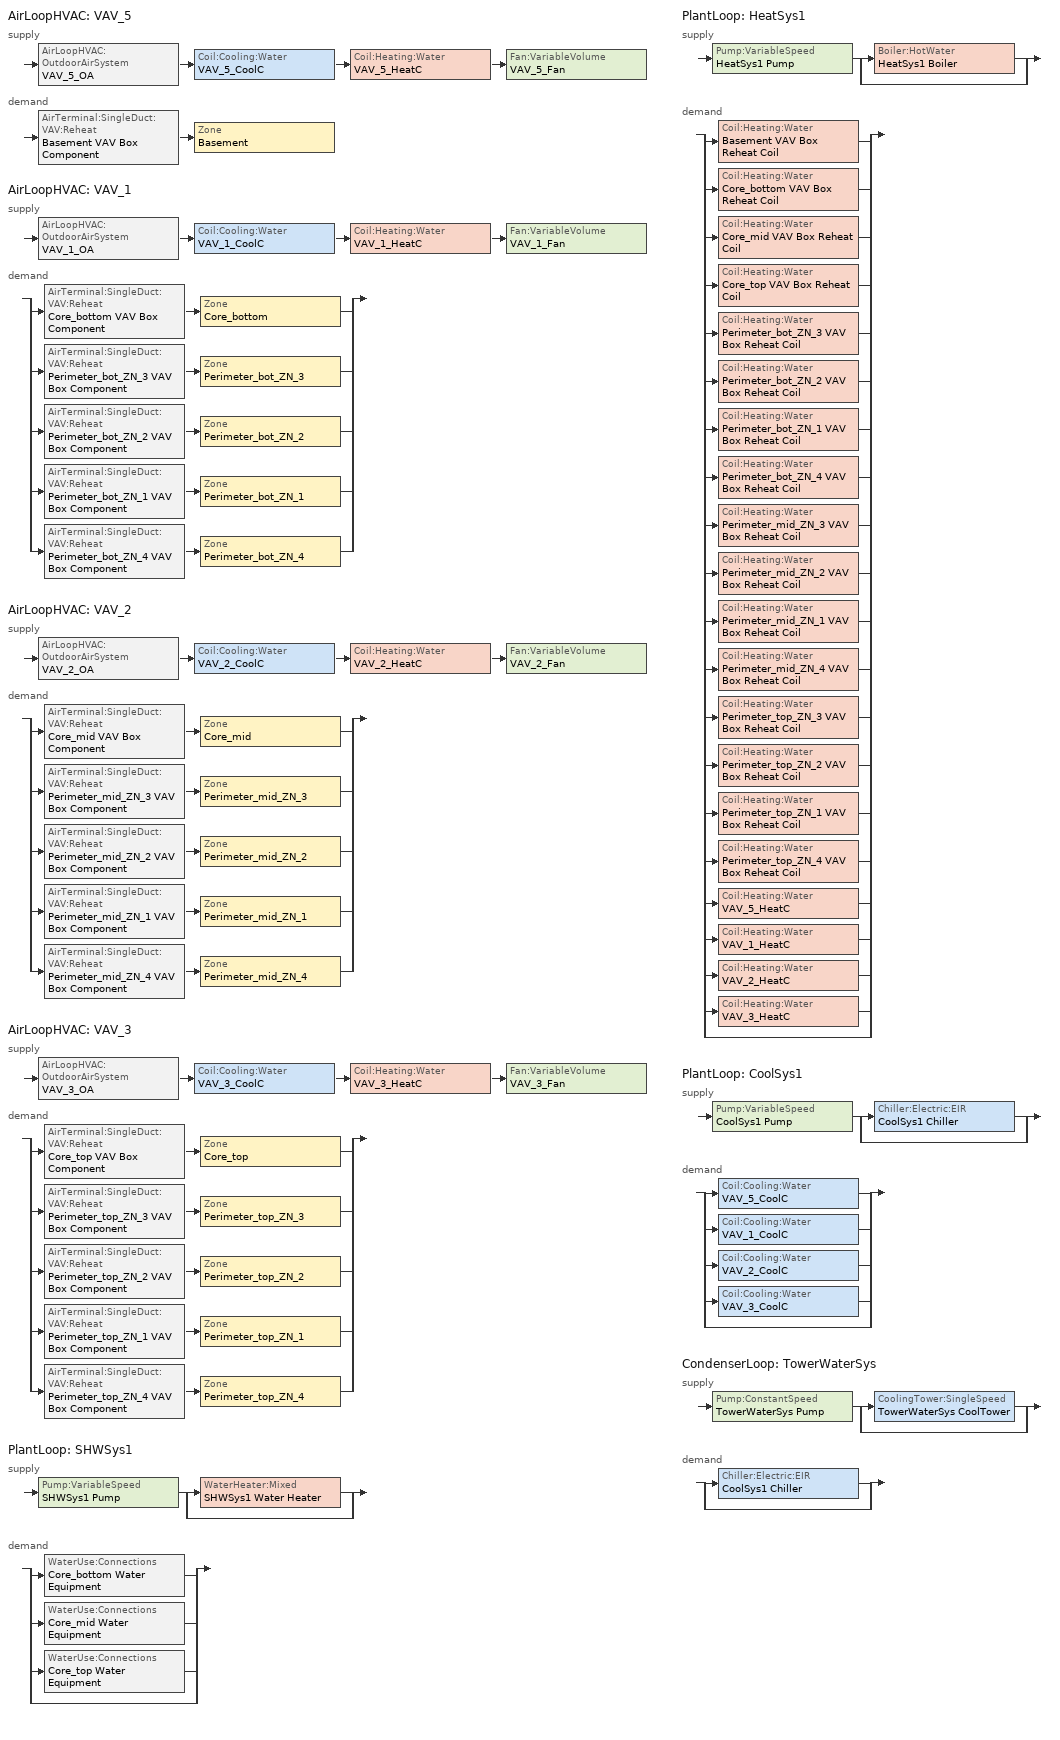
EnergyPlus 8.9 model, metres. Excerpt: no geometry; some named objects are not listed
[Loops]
AirLoopHVAC 'VAV_5'
 supply: AirLoopHVAC:OutdoorAirSystem 'VAV_5_OA' > Coil:Cooling:Water 'VAV_5_CoolC' > Coil:Heating:Water 'VAV_5_HeatC' > Fan:VariableVolume 'VAV_5_Fan'
 demand: AirTerminal:SingleDuct:VAV:Reheat 'Basement VAV Box Component' > Zone 'Basement'
AirLoopHVAC 'VAV_1'
 supply: AirLoopHVAC:OutdoorAirSystem 'VAV_1_OA' > Coil:Cooling:Water 'VAV_1_CoolC' > Coil:Heating:Water 'VAV_1_HeatC' > Fan:VariableVolume 'VAV_1_Fan'
 demand: split
  | AirTerminal:SingleDuct:VAV:Reheat 'Core_bottom VAV Box Component' > Zone 'Core_bottom'
  | AirTerminal:SingleDuct:VAV:Reheat 'Perimeter_bot_ZN_3 VAV Box Component' > Zone 'Perimeter_bot_ZN_3'
  | AirTerminal:SingleDuct:VAV:Reheat 'Perimeter_bot_ZN_2 VAV Box Component' > Zone 'Perimeter_bot_ZN_2'
  | AirTerminal:SingleDuct:VAV:Reheat 'Perimeter_bot_ZN_1 VAV Box Component' > Zone 'Perimeter_bot_ZN_1'
  | AirTerminal:SingleDuct:VAV:Reheat 'Perimeter_bot_ZN_4 VAV Box Component' > Zone 'Perimeter_bot_ZN_4'
AirLoopHVAC 'VAV_2'
 supply: AirLoopHVAC:OutdoorAirSystem 'VAV_2_OA' > Coil:Cooling:Water 'VAV_2_CoolC' > Coil:Heating:Water 'VAV_2_HeatC' > Fan:VariableVolume 'VAV_2_Fan'
 demand: split
  | AirTerminal:SingleDuct:VAV:Reheat 'Core_mid VAV Box Component' > Zone 'Core_mid'
  | AirTerminal:SingleDuct:VAV:Reheat 'Perimeter_mid_ZN_3 VAV Box Component' > Zone 'Perimeter_mid_ZN_3'
  | AirTerminal:SingleDuct:VAV:Reheat 'Perimeter_mid_ZN_2 VAV Box Component' > Zone 'Perimeter_mid_ZN_2'
  | AirTerminal:SingleDuct:VAV:Reheat 'Perimeter_mid_ZN_1 VAV Box Component' > Zone 'Perimeter_mid_ZN_1'
  | AirTerminal:SingleDuct:VAV:Reheat 'Perimeter_mid_ZN_4 VAV Box Component' > Zone 'Perimeter_mid_ZN_4'
AirLoopHVAC 'VAV_3'
 supply: AirLoopHVAC:OutdoorAirSystem 'VAV_3_OA' > Coil:Cooling:Water 'VAV_3_CoolC' > Coil:Heating:Water 'VAV_3_HeatC' > Fan:VariableVolume 'VAV_3_Fan'
 demand: split
  | AirTerminal:SingleDuct:VAV:Reheat 'Core_top VAV Box Component' > Zone 'Core_top'
  | AirTerminal:SingleDuct:VAV:Reheat 'Perimeter_top_ZN_3 VAV Box Component' > Zone 'Perimeter_top_ZN_3'
  | AirTerminal:SingleDuct:VAV:Reheat 'Perimeter_top_ZN_2 VAV Box Component' > Zone 'Perimeter_top_ZN_2'
  | AirTerminal:SingleDuct:VAV:Reheat 'Perimeter_top_ZN_1 VAV Box Component' > Zone 'Perimeter_top_ZN_1'
  | AirTerminal:SingleDuct:VAV:Reheat 'Perimeter_top_ZN_4 VAV Box Component' > Zone 'Perimeter_top_ZN_4'
PlantLoop 'SHWSys1'
 supply: Pump:VariableSpeed 'SHWSys1 Pump' > split
  | WaterHeater:Mixed 'SHWSys1 Water Heater'
  | bypass
 demand: split
  | WaterUse:Connections 'Core_bottom Water Equipment'
  | WaterUse:Connections 'Core_mid Water Equipment'
  | WaterUse:Connections 'Core_top Water Equipment'
  | bypass
PlantLoop 'HeatSys1'
 supply: Pump:VariableSpeed 'HeatSys1 Pump' > split
  | Boiler:HotWater 'HeatSys1 Boiler'
  | bypass
 demand: split
  | Coil:Heating:Water 'Basement VAV Box Reheat Coil'
  | Coil:Heating:Water 'Core_bottom VAV Box Reheat Coil'
  | Coil:Heating:Water 'Core_mid VAV Box Reheat Coil'
  | Coil:Heating:Water 'Core_top VAV Box Reheat Coil'
  | Coil:Heating:Water 'Perimeter_bot_ZN_3 VAV Box Reheat Coil'
  | Coil:Heating:Water 'Perimeter_bot_ZN_2 VAV Box Reheat Coil'
  | Coil:Heating:Water 'Perimeter_bot_ZN_1 VAV Box Reheat Coil'
  | Coil:Heating:Water 'Perimeter_bot_ZN_4 VAV Box Reheat Coil'
  | Coil:Heating:Water 'Perimeter_mid_ZN_3 VAV Box Reheat Coil'
  | Coil:Heating:Water 'Perimeter_mid_ZN_2 VAV Box Reheat Coil'
  | Coil:Heating:Water 'Perimeter_mid_ZN_1 VAV Box Reheat Coil'
  | Coil:Heating:Water 'Perimeter_mid_ZN_4 VAV Box Reheat Coil'
  | Coil:Heating:Water 'Perimeter_top_ZN_3 VAV Box Reheat Coil'
  | Coil:Heating:Water 'Perimeter_top_ZN_2 VAV Box Reheat Coil'
  | Coil:Heating:Water 'Perimeter_top_ZN_1 VAV Box Reheat Coil'
  | Coil:Heating:Water 'Perimeter_top_ZN_4 VAV Box Reheat Coil'
  | Coil:Heating:Water 'VAV_5_HeatC'
  | Coil:Heating:Water 'VAV_1_HeatC'
  | Coil:Heating:Water 'VAV_2_HeatC'
  | Coil:Heating:Water 'VAV_3_HeatC'
  | bypass
PlantLoop 'CoolSys1'
 supply: Pump:VariableSpeed 'CoolSys1 Pump' > split
  | Chiller:Electric:EIR 'CoolSys1 Chiller'
  | bypass
 demand: split
  | Coil:Cooling:Water 'VAV_5_CoolC'
  | Coil:Cooling:Water 'VAV_1_CoolC'
  | Coil:Cooling:Water 'VAV_2_CoolC'
  | Coil:Cooling:Water 'VAV_3_CoolC'
  | bypass
CondenserLoop 'TowerWaterSys'
 supply: Pump:ConstantSpeed 'TowerWaterSys Pump' > split
  | CoolingTower:SingleSpeed 'TowerWaterSys CoolTower'
  | bypass
 demand: split
  | Chiller:Electric:EIR 'CoolSys1 Chiller'
  | bypass
[DesignSpecification:OutdoorAir] Outdoor Air Method=Flow/Zone; Outdoor Air Flow per Zone Floor Area {m3/s-m2}=0
Name | Outdoor Air Flow per Zone {m3/s}
SZ DSOA Basement | 0.9585
SZ DSOA Core_bottom; SZ DSOA Core_mid; SZ DSOA Core_top | 1.3624
SZ DSOA Perimeter_bot_ZN_3; SZ DSOA Perimeter_bot_ZN_1; SZ DSOA Perimeter_mid_ZN_3; SZ DSOA Perimeter_mid_ZN_1; SZ DSOA Perimeter_top_ZN_3; SZ DSOA Perimeter_top_ZN_1 | 0.1686
SZ DSOA Perimeter_bot_ZN_2; SZ DSOA Perimeter_bot_ZN_4; SZ DSOA Perimeter_mid_ZN_2; SZ DSOA Perimeter_mid_ZN_4; SZ DSOA Perimeter_top_ZN_2; SZ DSOA Perimeter_top_ZN_4 | 0.1087
[Sizing:Zone] Zone Cooling Design Supply Air Temperature Input Method=SupplyAirTemperature; Zone Cooling Design Supply Air Temperature {C}=14; Zone Heating Design Supply Air Temperature Input Method=SupplyAirTemperature; Zone Heating Design Supply Air Temperature {C}=40; Zone Cooling Design Supply Air Humidity Ratio {kgWater/kgDryAir}=0.0085; Zone Heating Design Supply Air Humidity Ratio {kgWater/kgDryAir}=0.008; Zone Heating Sizing Factor=0; Zone Cooling Sizing Factor=0; Cooling Design Air Flow Method=DesignDayWithLimit; Cooling Minimum Air Flow {m3/s}=0; Cooling Minimum Air Flow Fraction=0; Heating Design Air Flow Method=DesignDay; Heating Design Air Flow Rate {m3/s}=0
Name | Design Specification Outdoor Air Object
Basement | SZ DSOA Basement
Core_bottom | SZ DSOA Core_bottom
Core_mid | SZ DSOA Core_mid
Core_top | SZ DSOA Core_top
Perimeter_bot_ZN_3 | SZ DSOA Perimeter_bot_ZN_3
Perimeter_bot_ZN_2 | SZ DSOA Perimeter_bot_ZN_2
Perimeter_bot_ZN_1 | SZ DSOA Perimeter_bot_ZN_1
Perimeter_bot_ZN_4 | SZ DSOA Perimeter_bot_ZN_4
Perimeter_mid_ZN_3 | SZ DSOA Perimeter_mid_ZN_3
Perimeter_mid_ZN_2 | SZ DSOA Perimeter_mid_ZN_2
Perimeter_mid_ZN_1 | SZ DSOA Perimeter_mid_ZN_1
Perimeter_mid_ZN_4 | SZ DSOA Perimeter_mid_ZN_4
Perimeter_top_ZN_3 | SZ DSOA Perimeter_top_ZN_3
Perimeter_top_ZN_2 | SZ DSOA Perimeter_top_ZN_2
Perimeter_top_ZN_1 | SZ DSOA Perimeter_top_ZN_1
Perimeter_top_ZN_4 | SZ DSOA Perimeter_top_ZN_4
[Sizing:System] Type of Load to Size On=Sensible; Design Outdoor Air Flow Rate {m3/s}=AUTOSIZE; Central Heating Maximum System Air Flow Ratio=0.3; Preheat Design Temperature {C}=7; Preheat Design Humidity Ratio {kgWater/kgDryAir}=0.008; Precool Design Temperature {C}=12.8; Precool Design Humidity Ratio {kgWater/kgDryAir}=0.008; Central Cooling Design Supply Air Temperature {C}=12.8; Central Heating Design Supply Air Temperature {C}=16.7; Type of Zone Sum to Use=NonCoincident; 100% Outdoor Air in Cooling=No; 100% Outdoor Air in Heating=No; Central Cooling Design Supply Air Humidity Ratio {kgWater/kgDryAir}=0.0085; Central Heating Design Supply Air Humidity Ratio {kgWater/kgDryAir}=0.008; Cooling Supply Air Flow Rate Method=DesignDay; Cooling Supply Air Flow Rate {m3/s}=0; Heating Supply Air Flow Rate Method=DesignDay; Heating Supply Air Flow Rate {m3/s}=0; System Outdoor Air Method=ZoneSum; Zone Maximum Outdoor Air Fraction=1; Cooling Design Capacity Method=CoolingDesignCapacity; Cooling Design Capacity {W}=autosize; Heating Design Capacity Method=HeatingDesignCapacity; Heating Design Capacity {W}=autosize; Central Cooling Capacity Control Method=VAV
VAV_5; VAV_1; VAV_2; VAV_3
[Sizing:Plant]
Name | Loop Type | Design Loop Exit Temperature {C} | Loop Design Temperature Difference {deltaC}
SHWSys1 | Heating | 60 | 5
HeatSys1 | Heating | 82 | 11
CoolSys1 | Cooling | 7.22 | 6.67
TowerWaterSys | CONDENSER | 29.4 | 5.6
[ZoneControl:Thermostat] Control Type Schedule=Dual Zone Control Type Sched
Name | Zone or ZoneList | Control 1
Basement Thermostat | Basement | Basement DualSPSched
Core_bottom Thermostat | Core_bottom | Core_bottom DualSPSched
Core_mid Thermostat | Core_mid | Core_mid DualSPSched
Core_top Thermostat | Core_top | Core_top DualSPSched
Perimeter_bot_ZN_3 Thermostat | Perimeter_bot_ZN_3 | Perimeter_bot_ZN_3 DualSPSched
Perimeter_bot_ZN_2 Thermostat | Perimeter_bot_ZN_2 | Perimeter_bot_ZN_2 DualSPSched
Perimeter_bot_ZN_1 Thermostat | Perimeter_bot_ZN_1 | Perimeter_bot_ZN_1 DualSPSched
Perimeter_bot_ZN_4 Thermostat | Perimeter_bot_ZN_4 | Perimeter_bot_ZN_4 DualSPSched
Perimeter_mid_ZN_3 Thermostat | Perimeter_mid_ZN_3 | Perimeter_mid_ZN_3 DualSPSched
Perimeter_mid_ZN_2 Thermostat | Perimeter_mid_ZN_2 | Perimeter_mid_ZN_2 DualSPSched
Perimeter_mid_ZN_1 Thermostat | Perimeter_mid_ZN_1 | Perimeter_mid_ZN_1 DualSPSched
Perimeter_mid_ZN_4 Thermostat | Perimeter_mid_ZN_4 | Perimeter_mid_ZN_4 DualSPSched
Perimeter_top_ZN_3 Thermostat | Perimeter_top_ZN_3 | Perimeter_top_ZN_3 DualSPSched
Perimeter_top_ZN_2 Thermostat | Perimeter_top_ZN_2 | Perimeter_top_ZN_2 DualSPSched
Perimeter_top_ZN_1 Thermostat | Perimeter_top_ZN_1 | Perimeter_top_ZN_1 DualSPSched
Perimeter_top_ZN_4 Thermostat | Perimeter_top_ZN_4 | Perimeter_top_ZN_4 DualSPSched
[ThermostatSetpoint:DualSetpoint] Heating Setpoint Temperature Schedule=HtgSetP_Sch; Cooling Setpoint Temperature Schedule=ClgSetP_Sch
Basement DualSPSched; Core_bottom DualSPSched; Core_mid DualSPSched; Core_top DualSPSched; Perimeter_bot_ZN_3 DualSPSched; Perimeter_bot_ZN_2 DualSPSched; Perimeter_bot_ZN_1 DualSPSched; Perimeter_bot_ZN_4 DualSPSched; Perimeter_mid_ZN_3 DualSPSched; Perimeter_mid_ZN_2 DualSPSched; Perimeter_mid_ZN_1 DualSPSched; Perimeter_mid_ZN_4 DualSPSched; Perimeter_top_ZN_3 DualSPSched; Perimeter_top_ZN_2 DualSPSched; Perimeter_top_ZN_1 DualSPSched; Perimeter_top_ZN_4 DualSPSched
[AirTerminal:SingleDuct:VAV:Reheat] Availability Schedule=ALWAYS_ON; Maximum Air Flow Rate {m3/s}=AUTOSIZE; Zone Minimum Air Flow Input Method=Constant; Constant Minimum Air Flow Fraction=0.3; Maximum Hot Water or Steam Flow Rate {m3/s}=AUTOSIZE; Minimum Hot Water or Steam Flow Rate {m3/s}=0; Convergence Tolerance=0.001; Damper Heating Action=Normal; Maximum Flow per Zone Floor Area During Reheat {m3/s-m2}=AUTOCALCULATE; Maximum Flow Fraction During Reheat=AUTOCALCULATE
Name | Reheat Coil
Basement VAV Box Component | Basement VAV Box Reheat Coil
Core_bottom VAV Box Component | Core_bottom VAV Box Reheat Coil
Core_mid VAV Box Component | Core_mid VAV Box Reheat Coil
Core_top VAV Box Component | Core_top VAV Box Reheat Coil
Perimeter_bot_ZN_3 VAV Box Component | Perimeter_bot_ZN_3 VAV Box Reheat Coil
Perimeter_bot_ZN_2 VAV Box Component | Perimeter_bot_ZN_2 VAV Box Reheat Coil
Perimeter_bot_ZN_1 VAV Box Component | Perimeter_bot_ZN_1 VAV Box Reheat Coil
Perimeter_bot_ZN_4 VAV Box Component | Perimeter_bot_ZN_4 VAV Box Reheat Coil
Perimeter_mid_ZN_3 VAV Box Component | Perimeter_mid_ZN_3 VAV Box Reheat Coil
Perimeter_mid_ZN_2 VAV Box Component | Perimeter_mid_ZN_2 VAV Box Reheat Coil
Perimeter_mid_ZN_1 VAV Box Component | Perimeter_mid_ZN_1 VAV Box Reheat Coil
Perimeter_mid_ZN_4 VAV Box Component | Perimeter_mid_ZN_4 VAV Box Reheat Coil
Perimeter_top_ZN_3 VAV Box Component | Perimeter_top_ZN_3 VAV Box Reheat Coil
Perimeter_top_ZN_2 VAV Box Component | Perimeter_top_ZN_2 VAV Box Reheat Coil
Perimeter_top_ZN_1 VAV Box Component | Perimeter_top_ZN_1 VAV Box Reheat Coil
Perimeter_top_ZN_4 VAV Box Component | Perimeter_top_ZN_4 VAV Box Reheat Coil
[Zone equipment]
Basement: Basement VAV Box Component
Core_bottom: Core_bottom VAV Box Component
Core_mid: Core_mid VAV Box Component
Core_top: Core_top VAV Box Component
Perimeter_bot_ZN_3: Perimeter_bot_ZN_3 VAV Box Component
Perimeter_bot_ZN_2: Perimeter_bot_ZN_2 VAV Box Component
Perimeter_bot_ZN_1: Perimeter_bot_ZN_1 VAV Box Component
Perimeter_bot_ZN_4: Perimeter_bot_ZN_4 VAV Box Component
Perimeter_mid_ZN_3: Perimeter_mid_ZN_3 VAV Box Component
Perimeter_mid_ZN_2: Perimeter_mid_ZN_2 VAV Box Component
Perimeter_mid_ZN_1: Perimeter_mid_ZN_1 VAV Box Component
Perimeter_mid_ZN_4: Perimeter_mid_ZN_4 VAV Box Component
Perimeter_top_ZN_3: Perimeter_top_ZN_3 VAV Box Component
Perimeter_top_ZN_2: Perimeter_top_ZN_2 VAV Box Component
Perimeter_top_ZN_1: Perimeter_top_ZN_1 VAV Box Component
Perimeter_top_ZN_4: Perimeter_top_ZN_4 VAV Box Component
[Fan:VariableVolume] Availability Schedule=HVACOperationSchd; Fan Total Efficiency=0.210943; Pressure Rise {Pa}=500; Maximum Flow Rate {m3/s}=AUTOSIZE; Fan Power Minimum Flow Rate Input Method=FixedFlowRate; Fan Power Minimum Air Flow Rate {m3/s}=0; Motor Efficiency=0.95; Motor In Airstream Fraction=1; Fan Power Coefficient 1=0.0407599; Fan Power Coefficient 2=0.088045; Fan Power Coefficient 3=-0.0729261; Fan Power Coefficient 4=0.94374; Fan Power Coefficient 5=0
VAV_5_Fan; VAV_1_Fan; VAV_2_Fan; VAV_3_Fan
[Coil:Cooling:Water] Availability Schedule=ALWAYS_ON; Design Water Flow Rate {m3/s}=AUTOSIZE; Design Air Flow Rate {m3/s}=AUTOSIZE; Design Inlet Water Temperature {C}=AUTOSIZE; Design Inlet Air Temperature {C}=AUTOSIZE; Design Outlet Air Temperature {C}=AUTOSIZE; Design Inlet Air Humidity Ratio {kgWater/kgDryAir}=AUTOSIZE; Design Outlet Air Humidity Ratio {kgWater/kgDryAir}=AUTOSIZE; Type of Analysis=SimpleAnalysis; Heat Exchanger Configuration=CrossFlow
VAV_5_CoolC; VAV_1_CoolC; VAV_2_CoolC; VAV_3_CoolC
[Coil:Heating:Water] Availability Schedule=ALWAYS_ON; U-Factor Times Area Value {W/K}=AUTOSIZE; Maximum Water Flow Rate {m3/s}=AUTOSIZE; Performance Input Method=UFactorTimesAreaAndDesignWaterFlowRate; Rated Capacity {W}=AUTOSIZE; Rated Inlet Water Temperature {C}=82.2; Rated Inlet Air Temperature {C}=16.6; Rated Outlet Water Temperature {C}=71.1; Rated Outlet Air Temperature {C}=32.2
Basement VAV Box Reheat Coil; Core_bottom VAV Box Reheat Coil; Core_mid VAV Box Reheat Coil; Core_top VAV Box Reheat Coil; Perimeter_bot_ZN_3 VAV Box Reheat Coil; Perimeter_bot_ZN_2 VAV Box Reheat Coil; Perimeter_bot_ZN_1 VAV Box Reheat Coil; Perimeter_bot_ZN_4 VAV Box Reheat Coil; Perimeter_mid_ZN_3 VAV Box Reheat Coil; Perimeter_mid_ZN_2 VAV Box Reheat Coil; Perimeter_mid_ZN_1 VAV Box Reheat Coil; Perimeter_mid_ZN_4 VAV Box Reheat Coil; Perimeter_top_ZN_3 VAV Box Reheat Coil; Perimeter_top_ZN_2 VAV Box Reheat Coil; Perimeter_top_ZN_1 VAV Box Reheat Coil; Perimeter_top_ZN_4 VAV Box Reheat Coil; VAV_5_HeatC; VAV_1_HeatC; VAV_2_HeatC; VAV_3_HeatC
[Controller:WaterCoil] Control Variable=Temperature; Actuator Variable=Flow; Maximum Actuated Flow {m3/s}=AUTOSIZE; Minimum Actuated Flow {m3/s}=0
Name | Action | Controller Convergence Tolerance {deltaC}
VAV_5_CoolC_Controller; VAV_1_CoolC_Controller; VAV_2_CoolC_Controller; VAV_3_CoolC_Controller | Reverse
VAV_5_HeatC_Controller; VAV_1_HeatC_Controller; VAV_2_HeatC_Controller; VAV_3_HeatC_Controller | Normal | 0.0001
[Controller:OutdoorAir] Minimum Outdoor Air Flow Rate {m3/s}=AUTOSIZE; Maximum Outdoor Air Flow Rate {m3/s}=AUTOSIZE; Economizer Control Type=DifferentialDryBulb; Economizer Control Action Type=ModulateFlow; Economizer Maximum Limit Dry-Bulb Temperature {C}=28; Economizer Maximum Limit Enthalpy {J/kg}=64000; Economizer Minimum Limit Dry-Bulb Temperature {C}=0; Lockout Type=NoLockout; Minimum Limit Type=FixedMinimum; Minimum Outdoor Air Schedule=MinOA_MotorizedDamper_Sched
VAV_5_OA_Controller; VAV_1_OA_Controller; VAV_2_OA_Controller; VAV_3_OA_Controller
[AirLoopHVAC] Design Supply Air Flow Rate {m3/s}=AUTOSIZE
VAV_5; VAV_1; VAV_2; VAV_3
[Pump:VariableSpeed] Design Maximum Flow Rate {m3/s}=AUTOSIZE; Design Pump Head {Pa}=179352; Design Power Consumption {W}=AUTOSIZE; Fraction of Motor Inefficiencies to Fluid Stream=0; Coefficient 1 of the Part Load Performance Curve=0; Coefficient 2 of the Part Load Performance Curve=1; Coefficient 3 of the Part Load Performance Curve=0; Coefficient 4 of the Part Load Performance Curve=0; Design Minimum Flow Rate {m3/s}=0; Pump Control Type=Intermittent
Name | Motor Efficiency
SHWSys1 Pump | 0.85
HeatSys1 Pump | 0.875
CoolSys1 Pump | 0.9
[Pump:ConstantSpeed]
TowerWaterSys Pump: Design Flow Rate {m3/s}=AUTOSIZE; Design Pump Head {Pa}=179352; Design Power Consumption {W}=AUTOSIZE; Motor Efficiency=0.87; Fraction of Motor Inefficiencies to Fluid Stream=0; Pump Control Type=Intermittent
[Boiler:HotWater]
HeatSys1 Boiler: Fuel Type=NATURALGAS; Nominal Capacity {W}=AUTOSIZE; Nominal Thermal Efficiency=0.8; Efficiency Curve Temperature Evaluation Variable=LeavingBoiler; Design Water Outlet Temperature {C}=81; Design Water Flow Rate {m3/s}=AUTOSIZE; Minimum Part Load Ratio=0; Maximum Part Load Ratio=1.2; Optimum Part Load Ratio=1; Water Outlet Upper Temperature Limit {C}=95; Boiler Flow Mode=LeavingSetpointModulated; Parasitic Electric Load {W}=0; Sizing Factor=1
[Chiller:Electric:EIR]
CoolSys1 Chiller: Reference Capacity {W}=AUTOSIZE; Reference COP {W/W}=5.5; Reference Leaving Chilled Water Temperature {C}=6.67; Reference Entering Condenser Fluid Temperature {C}=29.4; Reference Chilled Water Flow Rate {m3/s}=AutoSize; Reference Condenser Fluid Flow Rate {m3/s}=AutoSize; Cooling Capacity Function of Temperature Curve=ChillerCentCapFT; Electric Input to Cooling Output Ratio Function of Temperature Curve=ChillerCentEIRFT; Electric Input to Cooling Output Ratio Function of Part Load Ratio Curve=ChillerCentEIRPLR; Minimum Part Load Ratio=0.15; Maximum Part Load Ratio=1; Optimum Part Load Ratio=1; Minimum Unloading Ratio=0.25; Condenser Type=WaterCooled; Condenser Fan Power Ratio {W/W}=0; Leaving Chilled Water Lower Temperature Limit {C}=2; Chiller Flow Mode=NotModulated; Design Heat Recovery Water Flow Rate {m3/s}=0; Sizing Factor=1
[CoolingTower:SingleSpeed]
TowerWaterSys CoolTower: Design Water Flow Rate {m3/s}=AUTOSIZE; Design Air Flow Rate {m3/s}=AUTOSIZE; Design Fan Power {W}=AUTOSIZE; Design U-Factor Times Area Value {W/K}=AUTOSIZE; Free Convection Air Flow Rate {m3/s}=autocalculate; Free Convection U-Factor Times Area Value {W/K}=autocalculate; Performance Input Method=UFactorTimesAreaAndDesignWaterFlowRate; Evaporation Loss Mode=SaturatedExit; Drift Loss Percent {percent}=0.008; Blowdown Calculation Mode=ConcentrationRatio; Blowdown Concentration Ratio=3; Capacity Control=FanCycling; Number of Cells=1
[WaterHeater:Mixed]
SHWSys1 Water Heater: Tank Volume {m3}=0.7571; Setpoint Temperature Schedule=SHWSys1 Water Heater Setpoint Temperature Schedule Name; Deadband Temperature Difference {deltaC}=2; Maximum Temperature Limit {C}=82.2222; Heater Control Type=Cycle; Heater Maximum Capacity {W}=845000; Heater Fuel Type=NATURALGAS; Heater Thermal Efficiency=0.8; Off Cycle Parasitic Fuel Consumption Rate {W}=20; Off Cycle Parasitic Fuel Type=NATURALGAS; Off Cycle Parasitic Heat Fraction to Tank=0.8; On Cycle Parasitic Fuel Type=NATURALGAS; Ambient Temperature Indicator=SCHEDULE; Ambient Temperature Schedule=SHWSys1 Water Heater Ambient Temperature Schedule Name; Off Cycle Loss Coefficient to Ambient Temperature {W/K}=6; On Cycle Loss Coefficient to Ambient Temperature {W/K}=6; Use Side Effectiveness=1; Source Side Effectiveness=1; Use Side Design Flow Rate {m3/s}=AUTOSIZE; Source Side Design Flow Rate {m3/s}=AUTOSIZE; Indirect Water Heating Recovery Time {hr}=1.5
[PlantLoop] Fluid Type=Water; Maximum Loop Flow Rate {m3/s}=AUTOSIZE; Minimum Loop Flow Rate {m3/s}=0; Plant Loop Volume {m3}=AUTOSIZE; Load Distribution Scheme=Optimal
Name | Plant Equipment Operation Scheme | Maximum Loop Temperature {C} | Minimum Loop Temperature {C}
SHWSys1 | SHWSys1 Loop Operation Scheme List | 60 | 10
HeatSys1 | HeatSys1 Loop Operation Scheme List | 100 | 10
CoolSys1 | CoolSys1 Loop Operation Scheme List | 98 | 1
[CondenserLoop]
TowerWaterSys: Fluid Type=Water; Condenser Equipment Operation Scheme=TowerWaterSys Loop Operation Scheme List; Maximum Loop Temperature {C}=80; Minimum Loop Temperature {C}=5; Maximum Loop Flow Rate {m3/s}=AUTOSIZE; Minimum Loop Flow Rate {m3/s}=0; Condenser Loop Volume {m3}=AUTOSIZE; Load Distribution Scheme=SequentialLoad
[PlantEquipmentList]
SHWSys1 Equipment List: SHWSys1 Water Heater
HeatSys1 Equipment List: HeatSys1 Boiler
CoolSys1 Equipment List: CoolSys1 Chiller
[CondenserEquipmentList]
TowerWaterSys Equipment List: TowerWaterSys CoolTower
[PlantEquipmentOperation:CoolingLoad] Load Range 1 Lower Limit {W}=0
Name | Load Range 1 Upper Limit {W} | Range 1 Equipment List
CoolSys1 Operation Scheme | 100000000000000 | CoolSys1 Equipment List
TowerWaterSys Operation Scheme | 1000000000000 | TowerWaterSys Equipment List
[PlantEquipmentOperation:HeatingLoad] Load Range 1 Lower Limit {W}=0; Load Range 1 Upper Limit {W}=1000000000000000
Name | Range 1 Equipment List
SHWSys1 Operation Scheme | SHWSys1 Equipment List
HeatSys1 Operation Scheme | HeatSys1 Equipment List
[PlantEquipmentOperationSchemes] Control Scheme 1 Schedule=PlantOnSched
Name | Control Scheme 1
SHWSys1 Loop Operation Scheme List | SHWSys1 Operation Scheme
HeatSys1 Loop Operation Scheme List | HeatSys1 Operation Scheme
CoolSys1 Loop Operation Scheme List | CoolSys1 Operation Scheme
[CondenserEquipmentOperationSchemes]
TowerWaterSys Loop Operation Scheme List: Control Scheme 1=TowerWaterSys Operation Scheme; Control Scheme 1 Schedule=PlantOnSched
[EnergyManagementSystem:Sensor]
Name | Output:Variable or Output:Meter Index Key | Output:Variable or Output:Meter
T_VAV5FanIn | VAV_5_HeatC-VAV_5_FanNode | System Node Temperature
T_VAV5FanOut | VAV_5 Supply Equipment Outlet Node | System Node Temperature
TzoneVAV5 | Basement | Zone Mean Air Temperature
T_VAV1FanIn | VAV_1_HeatC-VAV_1_FanNode | System Node Temperature
T_VAV1FanOut | VAV_1 Supply Equipment Outlet Node | System Node Temperature
TzoneVAV1_1 | Core_bottom | Zone Mean Air Temperature
TzoneVAV1_2 | Perimeter_bot_ZN_3 | Zone Mean Air Temperature
TzoneVAV1_3 | Perimeter_bot_ZN_2 | Zone Mean Air Temperature
TzoneVAV1_4 | Perimeter_bot_ZN_1 | Zone Mean Air Temperature
TzoneVAV1_5 | Perimeter_bot_ZN_4 | Zone Mean Air Temperature
T_VAV2FanIn | VAV_2_HeatC-VAV_2_FanNode | System Node Temperature
T_VAV2FanOut | VAV_2 Supply Equipment Outlet Node | System Node Temperature
TzoneVAV2_1 | Core_mid | Zone Mean Air Temperature
TzoneVAV2_2 | Perimeter_mid_ZN_3 | Zone Mean Air Temperature
TzoneVAV2_3 | Perimeter_mid_ZN_2 | Zone Mean Air Temperature
TzoneVAV2_4 | Perimeter_mid_ZN_1 | Zone Mean Air Temperature
TzoneVAV2_5 | Perimeter_mid_ZN_4 | Zone Mean Air Temperature
T_VAV3FanIn | VAV_3_HeatC-VAV_3_FanNode | System Node Temperature
T_VAV3FanOut | VAV_3 Supply Equipment Outlet Node | System Node Temperature
TzoneVAV3_1 | Core_top | Zone Mean Air Temperature
TzoneVAV3_2 | Perimeter_top_ZN_3 | Zone Mean Air Temperature
TzoneVAV3_3 | Perimeter_top_ZN_2 | Zone Mean Air Temperature
TzoneVAV3_4 | Perimeter_top_ZN_1 | Zone Mean Air Temperature
TzoneVAV3_5 | Perimeter_top_ZN_4 | Zone Mean Air Temperature
[EnergyManagementSystem:Actuator]
Name | Actuated Component Unique | Actuated Component Type | Actuated Component Control Type
VAV_5_SAT_setpoint; VAV_1_CoolC_Setpoint | VAV_1_CoolC-VAV_1_HeatCNode | System Node Setpoint | Temperature Setpoint
VAV_5_CoolC_Setpoint | VAV_5_CoolC-VAV_5_HeatCNode | System Node Setpoint | Temperature Setpoint
VAV_5_HeatC_Setpoint | VAV_5_HeatC-VAV_5_FanNode | System Node Setpoint | Temperature Setpoint
VAV_5_NightCycleStatus | VAV_5 | AirLoopHVAC | Availability Status
VAV_5_OA_Setpoint | VAV_5_OA-VAV_5_CoolCNode | System Node Setpoint | Temperature Setpoint
VAV_1_SAT_setpoint | VAV_1 Supply Equipment Outlet Node | System Node Setpoint | Temperature Setpoint
VAV_1_HeatC_Setpoint | VAV_1_HeatC-VAV_1_FanNode | System Node Setpoint | Temperature Setpoint
VAV_1_NightCycleStatus | VAV_1 | AirLoopHVAC | Availability Status
VAV_1_OA_Setpoint | VAV_1_OA-VAV_1_CoolCNode | System Node Setpoint | Temperature Setpoint
VAV_2_SAT_setpoint; VAV_2_CoolC_Setpoint | VAV_2_CoolC-VAV_2_HeatCNode | System Node Setpoint | Temperature Setpoint
VAV_2_HeatC_Setpoint | VAV_2_HeatC-VAV_2_FanNode | System Node Setpoint | Temperature Setpoint
VAV_2_NightCycleStatus | VAV_2 | AirLoopHVAC | Availability Status
VAV_2_OA_Setpoint | VAV_2_OA-VAV_2_CoolCNode | System Node Setpoint | Temperature Setpoint
VAV_3_SAT_setpoint; VAV_3_CoolC_Setpoint | VAV_3_CoolC-VAV_3_HeatCNode | System Node Setpoint | Temperature Setpoint
VAV_3_HeatC_Setpoint | VAV_3_HeatC-VAV_3_FanNode | System Node Setpoint | Temperature Setpoint
VAV_3_NightCycleStatus | VAV_3 | AirLoopHVAC | Availability Status
VAV_3_OA_Setpoint | VAV_3_OA-VAV_3_CoolCNode | System Node Setpoint | Temperature Setpoint
SHWSys1_Loop_Setpoint | SHWSys1 Supply Outlet Node | System Node Setpoint | Temperature Setpoint
HeatSys1_Loop_Setpoint | HeatSys1 Supply Outlet Node | System Node Setpoint | Temperature Setpoint
HeatSys1_Boiler_Setpoint | HeatSys1 Supply Equipment Outlet Node | System Node Setpoint | Temperature Setpoint
CoolSys1_Loop_Setpoint | CoolSys1 Supply Outlet Node | System Node Setpoint | Temperature Setpoint
[SetpointManager:Scheduled]
HeatSys1 Loop Setpoint Manager: Control Variable=Temperature; Schedule=HW-Loop-Temp-Schedule; Setpoint Node or NodeList=HeatSys1 Supply Outlet Node
[SetpointManager:FollowOutdoorAirTemperature]
TowerWaterSys: Control Variable=Temperature; Reference Temperature Type=OutdoorAirWetBulb; Offset Temperature Difference {deltaC}=0; Maximum Setpoint Temperature {C}=80; Minimum Setpoint Temperature {C}=5; Setpoint Node or NodeList=TowerWaterSys Supply Outlet Node
[WaterUse:Equipment] Peak Flow Rate {m3/s}=2.23972e-05; Flow Rate Fraction Schedule=BLDG_SWH_SCH
Name | Target Temperature Schedule | Hot Water Supply Temperature Schedule | Zone | Sensible Fraction Schedule | Latent Fraction Schedule
Core_bottom Water Equipment | Core_bottom Water Equipment Temp Sched | Core_bottom Water Equipment Hot Supply Temp Sched | Core_bottom | Core_bottom Water Equipment Sensible fract sched | Core_bottom Water Equipment Latent fract sched
Core_mid Water Equipment | Core_mid Water Equipment Temp Sched | Core_mid Water Equipment Hot Supply Temp Sched | Core_mid | Core_mid Water Equipment Sensible fract sched | Core_mid Water Equipment Latent fract sched
Core_top Water Equipment | Core_top Water Equipment Temp Sched | Core_top Water Equipment Hot Supply Temp Sched | Core_top | Core_top Water Equipment Sensible fract sched | Core_top Water Equipment Latent fract sched
[WaterUse:Connections]
Name | Water Use Equipment 1
Core_bottom Water Equipment | Core_bottom Water Equipment
Core_mid Water Equipment | Core_mid Water Equipment
Core_top Water Equipment | Core_top Water Equipment
[ComponentCost:LineItem]
Name | Line Item Type | Item | Cost per Each {$} | Quantity | Cost per Unit of Output Capacity {$/kW}
People:Basement | General | Basement | 1 | 95.8476
LIGHTING EQUIP:Basement | Lights | Basement |  |  | 1
ElectricEquipment:Basement:PlugMisc | General | Basement | 1 | 17.2454
People:Core_bottom | General | Core_bottom | 1 | 136.239
LIGHTING EQUIP:Core_bottom | Lights | Core_bottom |  |  | 1
ElectricEquipment:Core_bottom:PlugMisc | General | Core_bottom | 1 | 20.4358
People:Core_mid | General | Core_mid | 1 | 1362.39
LIGHTING EQUIP:Core_mid | Lights | Core_mid |  |  | 1
ElectricEquipment:Core_mid:PlugMisc | General | Core_mid | 1 | 204.3585
Infiltration:Core_top | General | Core_top | 1 | 0.7721
People:Core_top | General | Core_top | 1 | 136.239
LIGHTING EQUIP:Core_top | Lights | Core_top |  |  | 1
ElectricEquipment:Core_top:Elevators | General | Core_top | 1 | 240.7403
Infiltration:Perimeter_bot_ZN_3 | General | Perimeter_bot_ZN_3 | 1 | 0.0597
People:Perimeter_bot_ZN_3 | General | Perimeter_bot_ZN_3 | 1 | 16.8616
LIGHTING EQUIP:Perimeter_bot_ZN_3 | Lights | Perimeter_bot_ZN_3 |  |  | 1
ElectricEquipment:Perimeter_bot_ZN_3:PlugMisc | General | Perimeter_bot_ZN_3 | 1 | 2.5292
Infiltration:Perimeter_bot_ZN_2 | General | Perimeter_bot_ZN_2 | 1 | 0.04
People:Perimeter_bot_ZN_2 | General | Perimeter_bot_ZN_2 | 1 | 10.8663
LIGHTING EQUIP:Perimeter_bot_ZN_2 | Lights | Perimeter_bot_ZN_2 |  |  | 1
ElectricEquipment:Perimeter_bot_ZN_2:PlugMisc | General | Perimeter_bot_ZN_2 | 1 | 1.6299
Infiltration:Perimeter_bot_ZN_1 | General | Perimeter_bot_ZN_1 | 1 | 0.0597
People:Perimeter_bot_ZN_1 | General | Perimeter_bot_ZN_1 | 1 | 16.862
LIGHTING EQUIP:Perimeter_bot_ZN_1 | Lights | Perimeter_bot_ZN_1 |  |  | 1
ElectricEquipment:Perimeter_bot_ZN_1:PlugMisc | General | Perimeter_bot_ZN_1 | 1 | 2.5293
Infiltration:Perimeter_bot_ZN_4 | General | Perimeter_bot_ZN_4 | 1 | 0.04
People:Perimeter_bot_ZN_4 | General | Perimeter_bot_ZN_4 | 1 | 10.8663
LIGHTING EQUIP:Perimeter_bot_ZN_4 | Lights | Perimeter_bot_ZN_4 |  |  | 1
ElectricEquipment:Perimeter_bot_ZN_4:PlugMisc | General | Perimeter_bot_ZN_4 | 1 | 1.6299
Infiltration:Perimeter_mid_ZN_3 | General | Perimeter_mid_ZN_3 | 1 | 0.5972
People:Perimeter_mid_ZN_3 | General | Perimeter_mid_ZN_3 | 1 | 168.6161
LIGHTING EQUIP:Perimeter_mid_ZN_3 | Lights | Perimeter_mid_ZN_3 |  |  | 1
ElectricEquipment:Perimeter_mid_ZN_3:PlugMisc | General | Perimeter_mid_ZN_3 | 1 | 25.2924
Infiltration:Perimeter_mid_ZN_2 | General | Perimeter_mid_ZN_2 | 1 | 0.4003
People:Perimeter_mid_ZN_2 | General | Perimeter_mid_ZN_2 | 1 | 108.6626
LIGHTING EQUIP:Perimeter_mid_ZN_2 | Lights | Perimeter_mid_ZN_2 |  |  | 1
ElectricEquipment:Perimeter_mid_ZN_2:PlugMisc | General | Perimeter_mid_ZN_2 | 1 | 16.2994
Infiltration:Perimeter_mid_ZN_1 | General | Perimeter_mid_ZN_1 | 1 | 0.5972
People:Perimeter_mid_ZN_1 | General | Perimeter_mid_ZN_1 | 1 | 168.6198
LIGHTING EQUIP:Perimeter_mid_ZN_1 | Lights | Perimeter_mid_ZN_1 |  |  | 1
ElectricEquipment:Perimeter_mid_ZN_1:PlugMisc | General | Perimeter_mid_ZN_1 | 1 | 25.293
Infiltration:Perimeter_mid_ZN_4 | General | Perimeter_mid_ZN_4 | 1 | 0.4003
People:Perimeter_mid_ZN_4 | General | Perimeter_mid_ZN_4 | 1 | 108.6626
LIGHTING EQUIP:Perimeter_mid_ZN_4 | Lights | Perimeter_mid_ZN_4 |  |  | 1
ElectricEquipment:Perimeter_mid_ZN_4:PlugMisc | General | Perimeter_mid_ZN_4 | 1 | 16.2994
Infiltration:Perimeter_top_ZN_3 | General | Perimeter_top_ZN_3 | 1 | 0.1553
People:Perimeter_top_ZN_3 | General | Perimeter_top_ZN_3 | 1 | 16.8616
LIGHTING EQUIP:Perimeter_top_ZN_3 | Lights | Perimeter_top_ZN_3 |  |  | 1
ElectricEquipment:Perimeter_top_ZN_3:PlugMisc | General | Perimeter_top_ZN_3 | 1 | 2.5292
Infiltration:Perimeter_top_ZN_2 | General | Perimeter_top_ZN_2 | 1 | 0.1016
People:Perimeter_top_ZN_2 | General | Perimeter_top_ZN_2 | 1 | 10.8663
LIGHTING EQUIP:Perimeter_top_ZN_2 | Lights | Perimeter_top_ZN_2 |  |  | 1
ElectricEquipment:Perimeter_top_ZN_2:PlugMisc | General | Perimeter_top_ZN_2 | 1 | 1.6299
Infiltration:Perimeter_top_ZN_1 | General | Perimeter_top_ZN_1 | 1 | 0.1553
People:Perimeter_top_ZN_1 | General | Perimeter_top_ZN_1 | 1 | 16.862
LIGHTING EQUIP:Perimeter_top_ZN_1 | Lights | Perimeter_top_ZN_1 |  |  | 1
ElectricEquipment:Perimeter_top_ZN_1:PlugMisc | General | Perimeter_top_ZN_1 | 1 | 2.5293
Infiltration:Perimeter_top_ZN_4 | General | Perimeter_top_ZN_4 | 1 | 0.1016
People:Perimeter_top_ZN_4 | General | Perimeter_top_ZN_4 | 1 | 10.8663
LIGHTING EQUIP:Perimeter_top_ZN_4 | Lights | Perimeter_top_ZN_4 |  |  | 1
ElectricEquipment:Perimeter_top_ZN_4:PlugMisc | General | Perimeter_top_ZN_4 | 1 | 1.6299
[UtilityCost:Charge:Simple]
Name | Utility Cost Charge Simple | Tariff | Source Variable | Season | Category Variable | Cost per Unit Value or Variable
 | SummerBasicPeakCharge | PSEG_LPL_LargePowerLight | PeakEnergy | Summer | EnergyCharges | 0.0907
 | SummerBasicOFfPeakCharge | PSEG_LPL_LargePowerLight | OffPeakEnergy | Summer | EnergyCharges | 0.0323
 | WinterBasicPeakCharge | PSEG_LPL_LargePowerLight | PeakEnergy | Winter | EnergyCharges | 0.0601
 | WinterBasicOFfPeakCharge | PSEG_LPL_LargePowerLight | OffPeakEnergy | winter | EnergyCharges | 0.0341
 | DistributionCharge | PSEG_LPL_LargePowerLight | totalEnergy | Annual | EnergyCharges | 0.0021
 | DistributionDemandCharge | PSEG_LPL_LargePowerLight | totalDemand | Annual | DemandCharges | 3.0144
 | SummerDistributionDemandCharge | PSEG_LPL_LargePowerLight | totalDemand | Summer | DemandCharges | 7.1715
 | WinterDistributionDemandCharge | PSEG_LPL_LargePowerLight | totalDemand | Winter | DemandCharges | 0.516
 | SummerGenerationDemandCharge | PSEG_LPL_LargePowerLight | totalDemand | Summer | DemandCharges | 1.068
 | TransmissionDemandCharge | PSEG_LPL_LargePowerLight | totalDemand | Annual | DemandCharges | 1.5729
 | taxofEightPercent | PSEG_LPL_LargePowerLight | SubTotal | Summer | Taxes | 0.08
 | SummerDistributionCharge | PSEG_GLP_GeneralLightPow | totalEnergy | Summer | EnergyCharges | 0.0127
 | WinterDistributionCharge | PSEG_GLP_GeneralLightPow | totalEnergy | Winter | EnergyCharges | 0.0057
 | SummerGenerationCharge | PSEG_GLP_GeneralLightPow | totalEnergy | Summer | EnergyCharges | 0.066
 | WinterGenerationCharge | PSEG_GLP_GeneralLightPow | totalEnergy | Winter | EnergyCharges | 0.0483
 | WinterGenerationDemandCharge | PSEG_GLP_GeneralLightPow | totalDemand | Winter | DemandCharges | 0.5163
 | SummerGenerationDemandCharge | PSEG_GLP_GeneralLightPow | totalDemand | Summer | DemandCharges | 1.068
 | SummerDistributionDemandCharge | PSEG_GLP_GeneralLightPow | totalDemand | Summer | DemandCharges | 6.7542
 | AnnualDistributionDemandCharge | PSEG_GLP_GeneralLightPow | totalDemand | Annual | DemandCharges | 3.6393
 | AnnualTransmissionDemandCharge | PSEG_GLP_GeneralLightPow | totalDemand | Annual | DemandCharges | 1.5729
 | taxofEightPercent | PSEG_GLP_GeneralLightPow | SubTotal | Summer | Taxes | 0.08
 | MonthlyRateGasCharge | NJ_EIAMonthlyRateGas | totalEnergy | Annual | EnergyCharges | NJ_MonthlyGasRates
 | TaxofSixPtTwoFivePercent | NJ_EIAMonthlyRateGas | SubTotal | Annual | Taxes | 0.0625
[UtilityCost:Variable]
NJ_MonthlyGasRates: Tariff=NJ_EIAMonthlyRateGas; Variable Type=Currency; January Value=10.79; February Value=11.06; March Value=10.77; April Value=9.41; May Value=9.98; June Value=10.65; July Value=11.03; August Value=10.51; September Value=8.84; October Value=9.42; November Value=8.32; December Value=9.12
[Schedule:Compact]
BLDG_SWH_SCH: Through: 12/31, For: Weekdays SummerDesignDay, Until: 05:00, 0.05, Until: 06:00, 0.08, Until: 07:00, 0.07, Until: 08:00, 0.19, Until: 09:00, 0.35, Until: 10:00, 0.38, Until: 11:00, 0.39, Until: 12:00, 0.47, Until: 13:00, 0.57, Until: 14:00, 0.54, Until: 15:00, 0.34, Until: 16:00, 0.33, Until: 17:00, 0.44, Until: 18:00, 0.26, Until: 19:00, 0.21, Until: 20:00, 0.15, Until: 21:00, 0.17, Until: 22:00, 0.08, Until: 24:00, 0.05, For: Saturday WinterDesignDay, Until: 05:00, 0.05, Until: 06:00, 0.08, Until: 07:00, 0.07, Until: 08:00, 0.11, Until: 09:00, 0.15, Until: 10:00, 0.21, Until: 11:00, 0.19, Until: 12:00, 0.23, Until: 13:00, 0.2, Until: 14:00, 0.19, Until: 15:00, 0.15, Until: 16:00, 0.13, Until: 17:00, 0.14, Until: 21:00, 0.07, Until: 22:00, 0.09, Until: 24:00, 0.05, For: Sunday Holidays AllOtherDays, Until: 05:00, 0.04, Until: 06:00, 0.07, Until: 11:00, 0.04, Until: 13:00, 0.06, Until: 14:00, 0.09, Until: 15:00, 0.06, Until: 21:00, 0.04, Until: 22:00, 0.07, Until: 24:00, 0.04
ALWAYS_ON; PlantOnSched: Through: 12/31, For: AllDays, Until: 24:00, 1
HVACOperationSchd: Through: 12/31, For: Weekdays SummerDesignDay, Until: 06:00, 0, Until: 22:00, 1, Until: 24:00, 0, For: Saturday WinterDesignDay, Until: 06:00, 0, Until: 18:00, 1, Until: 24:00, 0, For: Sunday Holidays AllOtherDays, Until: 24:00, 0
HTGSETP_SCH: Through: 12/31, For: Weekdays, Until: 05:00, 15.6, Until: 19:00, 21, Until: 24:00, 15.6, For SummerDesignDay, Until: 24:00, 15.6, For: Saturday, Until: 06:00, 15.6, Until: 17:00, 21, Until: 24:00, 15.6, For: WinterDesignDay, Until: 24:00, 21, For: Sunday Holidays AllOtherDays, Until: 24:00, 15.6
CLGSETP_SCH: Through: 12/31, For: Weekdays SummerDesignDay, Until: 06:00, 30, Until: 22:00, 24, Until: 24:00, 30, For: Saturday, Until: 06:00, 30, Until: 18:00, 24, Until: 24:00, 30, For WinterDesignDay, Until: 24:00, 30, For: Sunday Holidays AllOtherDays, Until: 24:00, 30
MinOA_MotorizedDamper_Sched: Through: 12/31, For: Weekdays SummerDesignDay, Until: 07:00, 0, Until: 22:00, 1, Until: 24:00, 0, For: Saturday WinterDesignDay, Until: 07:00, 0, Until: 18:00, 1, Until: 24:00, 0, For: Sunday Holidays AllOtherDays, Until: 24:00, 0
Dual Zone Control Type Sched: Through: 12/31, For: AllDays, Until: 24:00, 4
HW-Loop-Temp-Schedule; SHWSys1 Water Heater Setpoint Temperature Schedule Name: Through: 12/31, For: AllDays, Until: 24:00, 60
Core_bottom Water Equipment Latent fract sched; Core_mid Water Equipment Latent fract sched; Core_top Water Equipment Latent fract sched: Through: 12/31, For: AllDays, Until: 24:00, 0.05
Core_bottom Water Equipment Sensible fract sched; Core_mid Water Equipment Sensible fract sched; Core_top Water Equipment Sensible fract sched: Through: 12/31, For: AllDays, Until: 24:00, 0.2
Core_bottom Water Equipment Temp Sched; Core_mid Water Equipment Temp Sched; Core_top Water Equipment Temp Sched: Through: 12/31, For: AllDays, Until: 24:00, 48.8
Core_bottom Water Equipment Hot Supply Temp Sched; Core_mid Water Equipment Hot Supply Temp Sched; Core_top Water Equipment Hot Supply Temp Sched: Through: 12/31, For: AllDays, Until: 24:00, 55
SHWSys1 Water Heater Ambient Temperature Schedule Name: Through: 12/31, For: AllDays, Until: 24:00, 22
[Curve:Quadratic]
ChillerCentEIRPLR: Coefficient1 Constant=0.2229; Coefficient2 x=0.3134; Coefficient3 x**2=0.4637; Minimum Value of x=0; Maximum Value of x=1
[Curve:Biquadratic] Minimum Value of x=5; Maximum Value of x=10; Minimum Value of y=24; Maximum Value of y=35; Input Unit Type for X=Temperature; Input Unit Type for Y=Temperature; Output Unit Type=Dimensionless
Name | Coefficient1 Constant | Coefficient2 x | Coefficient3 x**2 | Coefficient4 y | Coefficient5 y**2 | Coefficient6 x*y
ChillerCentCapFT | 0.2579 | 0.0389 | -0.0002 | 0.0469 | -0.0009 | -0.0003
ChillerCentEIRFT | 0.9339 | -0.0582 | 0.0045 | 0.0024 | 0.0005 | -0.0012
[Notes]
EMSDemandManager_LargeOffice.idf
Highlights:   Demand response controls using Energy Management System and EnergyPlus Runtime Language.
Removed all traditional setpoint managers and replaced with EMS-based controls.
Description:  Derived from Commercial Building Reference Models, Large Office, new construction, Benchmark V 1.1_3.1
12 story plus basement, office building.
Form:         Area = 42,757 m2 (460,235 ft2); Number of Stories = 12; Shape = rectangle, Aspect ratio = 1.5
Envelope:     Envelope thermal properties vary with climate according to ASHRAE Standard 90.1-2004.
Opaque constructions: mass walls; built up flat roof; slab-on-grade floor
Windows: window-to-wall ratio = 40%, equal distribution of windows
Infiltration in perimeter zones only
= 0.4 cfm/ft2 above grade wall area at 0.3 in wc (75 Pa) adjusted to 0.016 in wc (4 Pa).
25% of full value when ventilation system on.
HVAC:         VAV with reheat
Economizer per 90.1-2004
Int. gains:   lights = 10.76 W/m2 (1.0 W/ft2);
elec. plug loads = 8.07 W/m2 (0.75 W/ft2); basement 4.84 W/m2 (0.45 W/ft2)
gas plug load = 0 W/m2 (0 W/ft2)
people = 2,397 total, 5.38/100 m2 (5.0/1000 ft2); basement 2.69/100 m2 (2.5/1000 ft2)
elevators = 12 @ 18.54 kW (24.9 HP) each
Detached Shading:               None
Daylight:                       None
Natural Ventilation:            None
Zonal Equipment:                None
Air Primary Loops:              VAV WITH REHEAT
Plant Loops:                    SHWSys1, HeatSys1, CoolSys1
System Equipment Autosize:      Yes
Purchased Cooling:              None
Purchased Heating:              None
Coils:                          Coil:Cooling:Water; Coil:Heating:Water
Pumps:                          Yes
Boilers:                        Boiler:HotWater - natural gas
Chillers:                       Chiller:Electric:EIR - Water cooled
